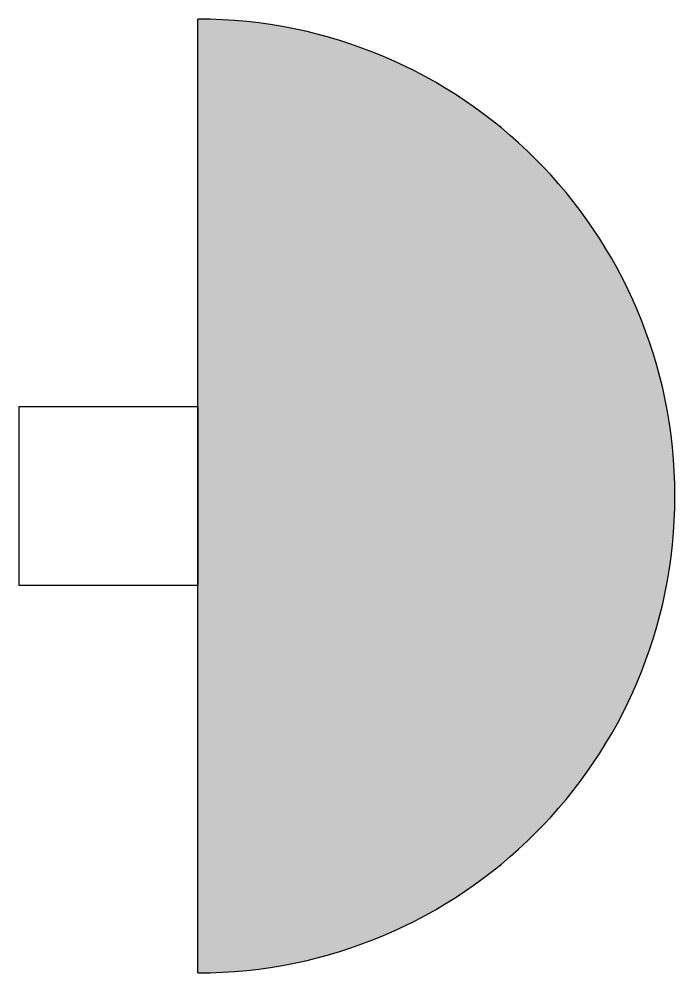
# Model space of a CAD drawing. Header units: millimetres. Extents: x -2964.343 to -2964.068, y 3740 to 3740.4.
import ezdxf

# ---------------------------------------------------------------- set-up
doc = ezdxf.new("R2010")
doc.units = ezdxf.units.MM
doc.header["$LTSCALE"] = 10
doc.layers.add('ELE_LUMINÁRIAS', color=4, linetype='Continuous')

msp = doc.modelspace()

# ---------------------------------------------------------------- hatches: boundary and pattern name
at = {"layer": 'ELE_LUMINÁRIAS'}
msp.add_hatch(color=1, dxfattribs=at).paths.add_polyline_path([(-2964.2675, 3740.40008), (-2964.2675, 3740.00008, 1)])

# ---------------------------------------------------------------- linework, layer by layer
at = {"layer": 'ELE_LUMINÁRIAS', "color": 4}
msp.add_line((-2964.2675, 3740.00008), (-2964.2675, 3740.40008), dxfattribs=at)
at = {"layer": 'ELE_LUMINÁRIAS', "color": 3}
msp.add_lwpolyline([(-2964.3425, 3740.16258), (-2964.3425, 3740.23758), (-2964.2675, 3740.23758), (-2964.2675, 3740.16258)], close=True, dxfattribs=at)
at = {"layer": 'ELE_LUMINÁRIAS', "color": 4}
msp.add_arc((-2964.2675, 3740.20008), 0.2, 270, 90, dxfattribs=at)

doc.saveas('drawing.dxf')
